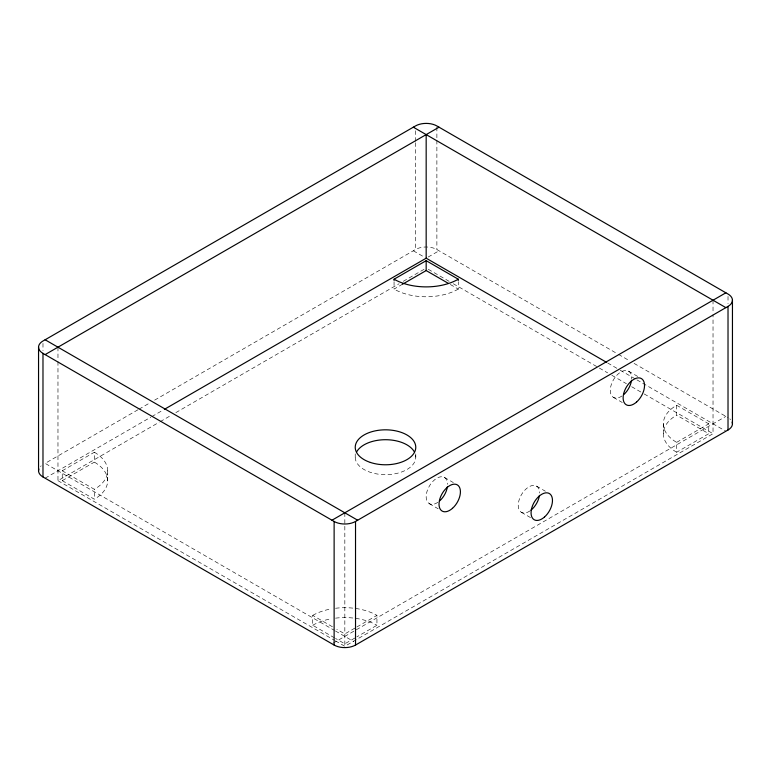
<?xml version="1.0" encoding="UTF-8"?>
<svg xmlns="http://www.w3.org/2000/svg" width="771" height="771" viewBox="0 0 771 771"><rect width="100%" height="100%" fill="white"/><g stroke="black" fill="none" stroke-linecap="round" stroke-linejoin="round"><path stroke-width="0.58" stroke-dasharray="3.85 2.89" d="M137.961 409.767L45.123 463.361L334.392 630.37M139.002 409.17L150.47 402.539M154.643 400.13L415.473 249.544A15.141 8.741 0 0 1 436.878 249.544L617.388 353.764M45.123 478.193L150.798 417.188M151.848 416.581L163.317 409.96M428.146 257.061L439.017 250.787M62.249 470.782L94.361 452.24L94.361 462.128A45.412 26.214 0 0 1 94.361 499.203L62.249 480.67L62.249 470.782L94.361 489.315L94.361 499.203M57.97 361.58L57.97 480.67L159.144 422.257M160.195 421.65L171.663 415.029M175.836 412.62L399.05 283.747M403.223 281.338L425.129 268.694M62.249 480.67L94.361 462.128M394.058 281.685L394.058 289.096L402.346 284.316M354.862 628.134L344.83 633.926L336.802 629.29M356.867 626.968L376.942 615.383L376.942 625.271L356.867 636.856M676.639 442.352L708.751 423.819L708.751 433.707L676.639 452.24L676.639 442.352A45.412 26.214 0 0 1 676.639 405.276L708.751 423.819M332.966 643.245L725.877 416.398M354.862 638.022L344.83 643.814L335.501 638.427M335.443 640.865L344.83 646.281L713.03 433.707L713.03 314.616M618.438 354.371L629.907 360.992M634.08 363.401L728.017 417.631M628.548 371.15L638.427 376.855M413.333 250.787L424.195 257.061M607.673 362.987L619.152 369.617M620.192 370.215L635.844 379.245M636.885 379.852L725.877 431.23M428.262 269.291L449.127 281.338M453.29 283.747L598.286 367.459M599.327 368.056L607.673 372.875M611.846 375.284L626.457 383.717M631.671 386.724L643.139 393.355M644.19 393.952L713.03 433.707M450.254 284.46L458.282 289.096L458.282 281.685M676.639 405.276L676.639 415.164L708.751 433.707M613.408 397.373L622.303 402.51M536.5 486.096L545.386 491.233M521.36 512.32L531.238 518.016M444.443 477.442L453.338 482.579M429.312 503.665L438.198 508.802M334.469 637.829L312.718 625.271L312.718 615.383L332.783 626.968M335.443 630.977L353.716 641.53M57.97 480.67L334.392 640.258M728.017 296.44L728.017 303.639M713.03 300.218L713.03 313.421M663.339 423.819L663.339 433.707M436.878 127.148L436.878 139.156M436.878 140.351L436.878 249.544M415.771 453.888L415.771 457.184M415.473 130.752L415.473 141.556M415.473 142.751L415.473 249.544M355.229 453.888L355.229 457.184M344.83 512.802L344.83 646.281M107.661 470.782L107.661 480.67M57.97 347.181L57.97 360.385M42.983 343.403L42.983 350.603M40.449 466.542A15.141 8.741 0 0 1 41.21 465.829M729.79 418.865A15.141 8.741 0 0 1 730.551 419.578M415.617 455.382A30.271 17.482 0 0 1 385.5 474.666A30.271 17.482 0 0 1 355.383 455.382M94.361 452.24A45.412 26.214 0 0 1 94.361 489.315M458.282 289.096A45.412 26.214 0 0 1 394.058 289.096M312.718 615.383A45.412 26.214 0 0 1 331.048 608.945M335.52 608.261A45.412 26.214 0 0 1 376.942 615.383M312.718 625.271A45.412 26.214 0 0 1 331.048 618.834M335.52 618.149A45.412 26.214 0 0 1 376.942 625.271M676.639 452.24A45.412 26.214 0 0 1 676.639 415.164M529.889 510.961A15.141 8.741 -60 0 1 518.247 506.113A15.141 8.741 -60 0 1 528.607 487.041A15.141 8.741 -60 0 1 539.633 493.026M437.841 502.307A15.141 8.741 -60 0 1 426.19 497.468A15.141 8.741 -60 0 1 436.559 478.386A15.141 8.741 -60 0 1 447.585 484.371M621.946 396.015A15.141 8.741 -60 0 1 610.285 390.81A15.141 8.741 -60 0 1 621.301 371.728A15.141 8.741 -60 0 1 631.642 379.216"/><path stroke-width="1.16" d="M732.45 423.819L732.45 300.218M45.123 354.602L439.017 127.186M164.358 409.353L426.17 258.198L606.632 362.389M394.058 280.442L394.058 279.208L426.17 260.675L458.282 279.208L458.282 280.442M402.346 284.316L426.17 270.563L448.25 283.304M331.983 520.213L725.877 292.807M42.983 353.369L334.122 521.456A15.141 8.741 0 0 0 355.527 521.456L728.017 306.395A15.141 8.741 0 0 0 728.017 294.04L436.878 125.952A15.141 8.741 0 0 0 415.473 125.952L42.983 341.004A15.141 8.741 0 0 0 42.983 353.369L42.983 476.96L334.122 645.048A15.141 8.741 0 0 0 355.527 645.048L728.017 429.996A15.141 8.741 0 0 0 732.132 422.026M413.333 127.186L725.877 307.639M45.123 339.77L357.667 520.213M728.017 306.395L728.017 429.996M426.17 134.607L426.17 258.198M426.17 260.675L426.17 270.563M355.527 521.456L355.527 645.048M334.122 521.456L334.122 645.048M38.55 347.181L38.55 470.782M42.983 476.96A15.141 8.741 0 0 1 38.868 468.99M356.655 451.883A30.271 17.482 0 0 1 385.5 439.711A30.271 17.482 0 0 1 414.345 451.883M458.282 279.208A45.412 26.214 0 0 1 394.058 279.208M539.449 495.377A15.141 8.741 -60 0 1 530.872 510.238M447.402 486.723A15.141 8.741 -60 0 1 439.827 500.736M631.507 380.44A15.141 8.741 -60 0 1 623.922 394.444M370.359 462.436A30.271 17.482 0 0 0 415.771 447.296A30.271 17.482 0 0 0 370.359 432.165A30.271 17.482 0 0 0 370.359 462.436M544.548 516.965A15.141 8.741 -60 0 0 549.337 493.517A15.141 8.741 -60 0 0 531.431 509.39A15.141 8.741 -60 0 0 544.548 516.965M452.49 508.311A15.141 8.741 -60 0 0 457.29 484.863A15.141 8.741 -60 0 0 439.383 500.736A15.141 8.741 -60 0 0 452.49 508.311M636.595 402.019A15.141 8.741 -60 0 0 641.395 378.571A15.141 8.741 -60 0 0 623.488 394.453A15.141 8.741 -60 0 0 636.595 402.019"/></g></svg>
